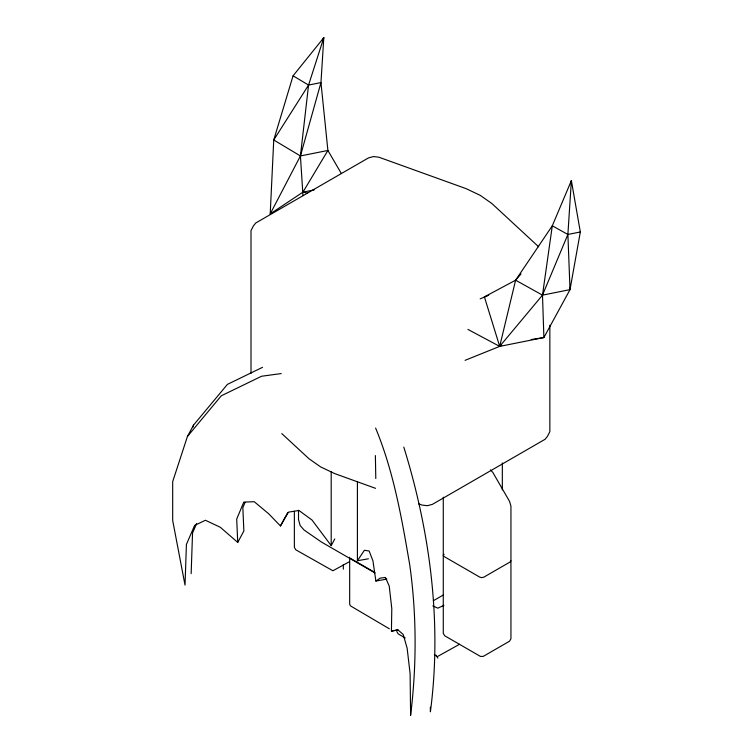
<?xml version="1.0" encoding="UTF-8"?>
<svg xmlns="http://www.w3.org/2000/svg" width="753" height="753" viewBox="0 0 753 753"><rect width="100%" height="100%" fill="white"/><g stroke="black" fill="none" stroke-linecap="round" stroke-linejoin="round"><path stroke-width="1.13" d="M262.543 367.323L227.415 384.378L193.559 425.059L187.431 436.476L172.682 481.628L172.682 520.483L185.022 585.109L186.415 544.428L194.613 525.434L205.418 520.267L220.318 527.279L237.732 542.414L236.706 519.071L243.784 502.11L254.222 501.705L268.746 513.828L280.455 525.961L288.493 512.144L298.922 510.459L311.968 519.994L331.198 545.624L331.198 471.538M368.396 558.792L357.411 560.75L357.411 481.967M398.026 629.969L391.428 631.155L391.795 608.612L389.226 586.069L385.423 577.457L380.133 578.135L375.879 581.052L372.951 560.91L369.149 550.998L364.405 550.274L357.411 560.75M191.149 573.682L192.542 533.011L196.646 523.514M314.265 189.869L302.951 192.128L270.214 213.908L273.744 139.983L293.077 75.808L323.809 37.65L320.957 82.595L327.894 150.459L341.25 173.35M467.914 329.409L499.691 346.389L543.892 337.551L570.021 289.632L567.884 234.465L571.376 180.588L552.297 225.796L515.617 280.191L499.691 346.389L465.062 360.339M322.237 40.709L323.809 37.65L308.561 85.07L300.428 155.956L302.97 195.629M571.019 182.894L571.376 180.588L580.318 231.98L570.021 289.632L542.489 295.138L499.691 346.389L484.395 296.88L515.617 280.191L520.982 273.97M192.843 427.262L193.559 425.059M245.054 502.345L242.843 507.644L243.859 530.997L237.732 542.414M580.318 231.98L567.884 234.465L542.489 295.138L543.892 337.551L531.213 339.537M270.214 213.908L300.428 155.956L320.957 82.595L308.561 85.07L293.077 75.808M280.455 525.961L286.074 515.494M331.198 545.624L334.774 538.96M286.582 514.544L287.731 512.567M308.561 85.07L273.744 139.983L300.428 155.956L327.894 150.459L302.951 192.128L307.478 193.144M444.101 554.236L443.272 555.385L444.101 556.533L479.84 577.165L481.826 577.636L483.812 577.165L510.12 561.973L510.939 560.825M187.431 436.476L221.278 395.796L261.573 376.246L281.227 373.563M349.496 561.663L332.911 570.765L295.769 549.794L294.367 547.365L294.367 511.296M433.351 600.743L443.526 594.87M443.903 605.346L437.86 608.16L432.853 605.939M459.556 644.276L437.86 656.324M499.691 346.389L501.696 345.307M480.179 298.866L488.744 295.232M484.395 296.88L486.617 296.164M391.428 631.155L397.763 629.724L403.184 634.44L407.119 648.126L410.103 673.577L410.611 715.35C416.738 665.285 416.729 614.796 409.736 564.825C401.773 518.516 393.734 471.67 375.596 428.052M375.879 581.052L386.863 579.085M375.559 488.33L334.68 473.59L320.627 466.898L309.031 458.784L281.782 433.587M418.649 503.861L421.962 505.056L427.356 505.696L432.363 504.369L545.125 439.263L547.431 436.373L549.85 431.667L549.85 325.192M567.884 234.465L552.297 225.796L542.489 295.138L515.617 280.191M350.493 558.397L374.665 572.346M375.032 572.977L321.362 541.991L304.118 530.046L300.146 525.528L298.508 519.664L298.508 510.261M389.348 628.793L350.493 605.892L349.674 604.273L349.674 557.248M405.236 637.97L398.186 633.894L396.775 631.466M434.443 654.828L436.458 655.995M538.649 246.786L491.822 203.479L480.226 195.366L466.173 188.674L378.891 157.208L373.497 156.568L368.49 157.895L255.728 223.001L253.422 225.891L251.003 230.597L251.003 373.337M490.438 469.891L492.829 472.423L509.536 501.357L510.939 506.082L510.939 638.779L509.536 641.208L483.228 656.4L480.423 656.4L444.684 635.767L443.272 633.339L443.272 497.215M436.006 655.138L437.86 658.15M403.806 447.122C430.227 532.333 442.077 622.957 430.396 711.811L430.339 707.171M569.833 287.307L570.021 289.632M375.38 455.565L375.794 478.531M502.336 462.963L502.336 489.855M343.34 564.571L343.34 569.183"/></g></svg>
